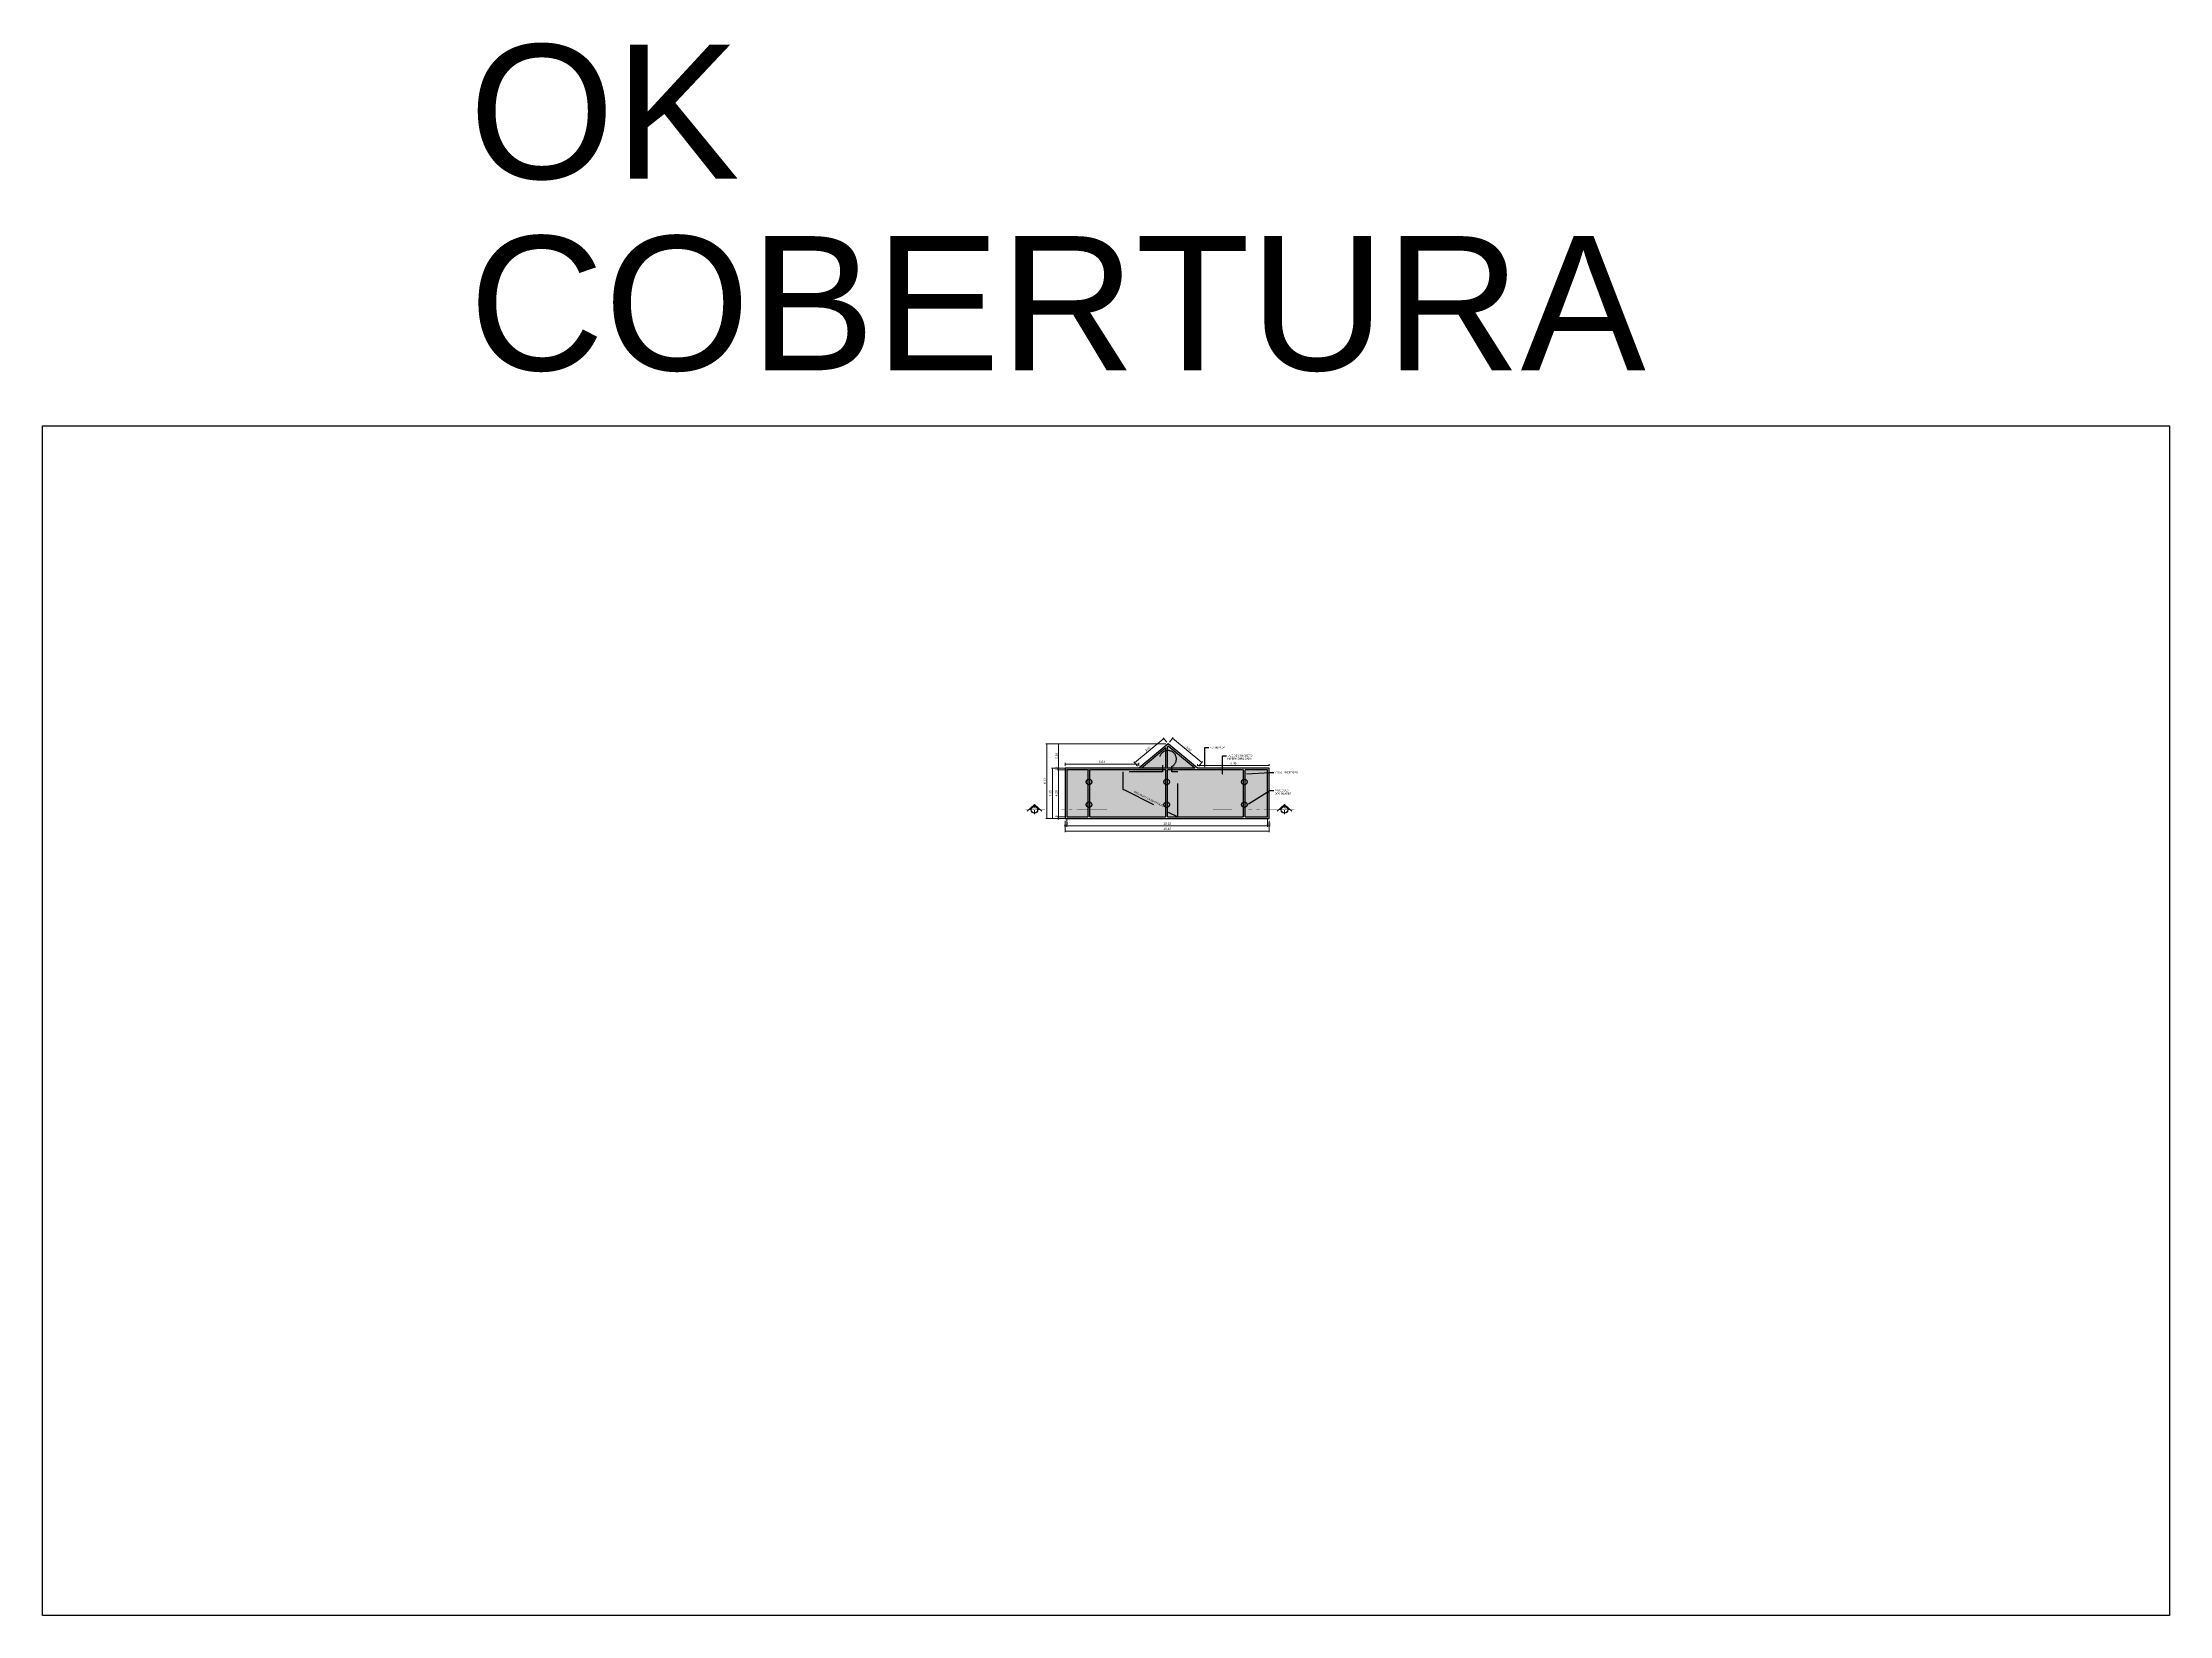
# Model space of a CAD drawing. Header units: metres. Extents: x 2146 to 3549, y -305 to 114.
# Drawn here: x 2545.4 to 2737, y -156.3 to -14.6 of the extents above; entities that cross this region are included whole.
import ezdxf
from ezdxf import colors
from ezdxf.entities.mleader import LeaderData, LeaderLine
from ezdxf.math import Vec2, Vec3

# ---------------------------------------------------------------- set-up
doc = ezdxf.new("R2010")
doc.units = ezdxf.units.M
doc.header["$LTSCALE"] = 6
doc.header["$MEASUREMENT"] = 0
doc.linetypes.add('DASHED', pattern=[0.75, 0.5, -0.25])
for name, color, linetype, lineweight in [('2prancha', 4, 'Continuous', 18), ('COTAS', 1, 'Continuous', 0), ('texto', 3, 'Continuous', 25)]:
    doc.layers.add(name, color=color, linetype=linetype, lineweight=lineweight)
for name, color, linetype in [('COTA 1 100', 2, 'Continuous'), ('PENA 01', 1, 'Continuous'), ('PENA 02', 2, 'Continuous'), ('PENA 06', 6, 'Continuous'), ('projeção', 7, 'DASHED'), ('TXT ESPECIFICAÇÕES', 7, 'Continuous')]:
    doc.layers.add(name, color=color, linetype=linetype)
doc.styles.add('Luana', font='arial.ttf')
doc.styles.get("Standard").update_dxf_attribs({"font": 'arial.ttf'})
doc.dimstyles.new('arial100', dxfattribs={"dimtxt": 0.2, "dimasz": 0.08, "dimexe": 0.1, "dimexo": 0.2, "dimgap": 0.1, "dimtad": 1, "dimzin": 4, "dimdsep": 46, "dimtxsty": 'Luana', "dimblk": 'ARCHTICK', "dimcen": 0, "dimclrd": 7, "dimclre": 7, "dimclrt": 256, "dimadec": 0, "dimazin": 0, "dimtfac": 1, "dimtix": 1, "dimtmove": 0, "dimatfit": 3, "dimldrblk": 'CLOSEDBLANK', "dimfxl": 0, "dimlwd": 5, "dimlwe": 5, "dimarcsym": 0})

# ---------------------------------------------------------------- blocks, each defined once
blk = doc.blocks.new('_ArchTick')
at = {"color": 0, "linetype": 'ByBlock', "const_width": 0.15}
blk.add_lwpolyline([(-0.5, -0.5), (0.5, 0.5)], dxfattribs=at)
blk = doc.blocks.new('*D8')
at = {"layer": 'COTA 1 100', "color": 7, "lineweight": 5}
for p, q in [((2636.93, -84.36), (2636.93, -84.28)), ((2637.46, -84.36), (2636.83, -84.36)), ((2637.31, -84.51), (2636.83, -84.51)), ((2636.93, -84.51), (2636.93, -84.36)), ((2636.93, -84.51), (2636.93, -84.59))]:
    blk.add_line(p, q, dxfattribs=at)
at = {"layer": 'Defpoints', "color": 0}
for p in [(2636.93, -84.36), (2637.51, -84.51), (2637.66, -84.36)]:
    blk.add_point(p, dxfattribs=at)
at = {"layer": 'COTA 1 100', "color": 7, "lineweight": 5, "xscale": 0.08, "yscale": 0.08, "zscale": 0.08}
for p, rotation in [((2636.93, -84.36), 270), ((2636.93, -84.51), 90)]:
    blk.add_blockref('_ArchTick', p, dxfattribs=dict(at, rotation=rotation))
at = {"layer": 'COTA 1 100', "insert": (2636.73, -84.43), "char_height": 0.2, "attachment_point": 5, "rotation": 90, "style": 'Luana'}
blk.add_mtext('.15', dxfattribs=at)
blk = doc.blocks.new('_ClosedBlank')
at = {"layer": '2prancha', "color": 0, "lineweight": -2}
for p, q in [((-1, 0.2), (0, 0)), ((-1, 0.2), (-1, -0.2)), ((0, 0), (-1, -0.2))]:
    blk.add_line(p, q, dxfattribs=at)
blk = doc.blocks.new('*D9')
at = {"layer": 'COTA 1 100', "color": 7, "lineweight": 5}
for p, q in [((2644.01, -80.11), (2636.83, -80.11)), ((2636.93, -84.36), (2636.93, -80.11)), ((2637.46, -84.36), (2636.83, -84.36))]:
    blk.add_line(p, q, dxfattribs=at)
at = {"layer": 'Defpoints', "color": 0}
for p in [(2636.93, -80.11), (2644.21, -80.11), (2637.66, -84.36)]:
    blk.add_point(p, dxfattribs=at)
at = {"layer": 'COTA 1 100', "color": 7, "lineweight": 5, "xscale": 0.08, "yscale": 0.08, "zscale": 0.08}
for p, rotation in [((2636.93, -80.11), 90), ((2636.93, -84.36), 270)]:
    blk.add_blockref('_ArchTick', p, dxfattribs=dict(at, rotation=rotation))
at = {"layer": 'COTA 1 100', "insert": (2636.73, -82.23), "char_height": 0.2, "attachment_point": 5, "rotation": 90, "style": 'Luana'}
blk.add_mtext('4.25', dxfattribs=at)
blk = doc.blocks.new('*D10')
at = {"layer": 'COTA 1 100', "color": 7, "lineweight": 5}
for p, q in [((2649.23, -79.96), (2636.83, -79.96)), ((2637.46, -80.11), (2636.83, -80.11)), ((2636.93, -79.96), (2636.93, -79.88)), ((2636.93, -80.11), (2636.93, -79.96)), ((2636.93, -80.11), (2636.93, -80.19))]:
    blk.add_line(p, q, dxfattribs=at)
at = {"layer": 'Defpoints', "color": 0}
for p in [(2636.93, -79.96), (2637.66, -80.11), (2649.43, -79.96)]:
    blk.add_point(p, dxfattribs=at)
at = {"layer": 'COTA 1 100', "color": 7, "lineweight": 5, "xscale": 0.08, "yscale": 0.08, "zscale": 0.08}
for p, rotation in [((2636.93, -79.96), 270), ((2636.93, -80.11), 90)]:
    blk.add_blockref('_ArchTick', p, dxfattribs=dict(at, rotation=rotation))
at = {"layer": 'COTA 1 100', "insert": (2636.73, -80.03), "char_height": 0.2, "attachment_point": 5, "rotation": 90, "style": 'Luana'}
blk.add_mtext('.15', dxfattribs=at)
blk = doc.blocks.new('*D11')
at = {"layer": 'COTA 1 100', "color": 7, "lineweight": 5}
for p, q in [((2646.59, -77.78), (2636.83, -77.78)), ((2636.93, -79.96), (2636.93, -77.78)), ((2637.31, -79.96), (2636.83, -79.96))]:
    blk.add_line(p, q, dxfattribs=at)
at = {"layer": 'Defpoints', "color": 0}
for p in [(2636.93, -77.78), (2646.79, -77.78), (2637.51, -79.96)]:
    blk.add_point(p, dxfattribs=at)
at = {"layer": 'COTA 1 100', "color": 7, "lineweight": 5, "xscale": 0.08, "yscale": 0.08, "zscale": 0.08}
for p, rotation in [((2636.93, -77.78), 90), ((2636.93, -79.96), 270)]:
    blk.add_blockref('_ArchTick', p, dxfattribs=dict(at, rotation=rotation))
at = {"layer": 'COTA 1 100', "insert": (2636.73, -78.87), "char_height": 0.2, "attachment_point": 5, "rotation": 90, "style": 'Luana'}
blk.add_mtext('2.18', dxfattribs=at)
blk = doc.blocks.new('*D12')
at = {"layer": 'COTA 1 100', "color": 7, "lineweight": 5}
for p, q in [((2655.76, -85.16), (2655.68, -85.16)), ((2655.76, -84.56), (2655.76, -85.26)), ((2655.91, -85.16), (2655.76, -85.16)), ((2655.91, -84.71), (2655.91, -85.26)), ((2655.91, -85.16), (2655.99, -85.16))]:
    blk.add_line(p, q, dxfattribs=at)
at = {"layer": 'Defpoints', "color": 0}
for p in [(2655.76, -84.36), (2655.76, -85.16), (2655.91, -84.51)]:
    blk.add_point(p, dxfattribs=at)
at = {"layer": 'COTA 1 100', "color": 7, "lineweight": 5, "xscale": 0.08, "yscale": 0.08, "zscale": 0.08}
blk.add_blockref('_ArchTick', (2655.76, -85.16), dxfattribs=at)
at = {"layer": 'COTA 1 100', "color": 7, "lineweight": 5, "xscale": 0.08, "yscale": 0.08, "zscale": 0.08, "rotation": 180}
blk.add_blockref('_ArchTick', (2655.91, -85.16), dxfattribs=at)
at = {"layer": 'COTA 1 100', "insert": (2655.84, -84.96), "char_height": 0.2, "attachment_point": 5, "style": 'Luana'}
blk.add_mtext('.15', dxfattribs=at)
blk = doc.blocks.new('*D13')
at = {"layer": 'COTA 1 100', "color": 7, "lineweight": 5}
for p, q in [((2637.66, -84.56), (2637.66, -85.26)), ((2655.76, -85.16), (2637.66, -85.16)), ((2655.76, -84.56), (2655.76, -85.26))]:
    blk.add_line(p, q, dxfattribs=at)
at = {"layer": 'Defpoints', "color": 0}
for p in [(2637.66, -84.36), (2637.66, -85.16), (2655.76, -84.36)]:
    blk.add_point(p, dxfattribs=at)
at = {"layer": 'COTA 1 100', "color": 7, "lineweight": 5, "xscale": 0.08, "yscale": 0.08, "zscale": 0.08, "rotation": 180}
blk.add_blockref('_ArchTick', (2637.66, -85.16), dxfattribs=at)
at = {"layer": 'COTA 1 100', "color": 7, "lineweight": 5, "xscale": 0.08, "yscale": 0.08, "zscale": 0.08}
blk.add_blockref('_ArchTick', (2655.76, -85.16), dxfattribs=at)
at = {"layer": 'COTA 1 100', "insert": (2646.71, -84.96), "char_height": 0.2, "attachment_point": 5, "style": 'Luana'}
blk.add_mtext('18.10', dxfattribs=at)
blk = doc.blocks.new('*D14')
at = {"layer": 'COTA 1 100', "color": 7, "lineweight": 5}
for p, q in [((2637.51, -85.16), (2637.43, -85.16)), ((2637.51, -84.71), (2637.51, -85.26)), ((2637.66, -85.16), (2637.51, -85.16)), ((2637.66, -84.56), (2637.66, -85.26)), ((2637.66, -85.16), (2637.74, -85.16))]:
    blk.add_line(p, q, dxfattribs=at)
at = {"layer": 'Defpoints', "color": 0}
for p in [(2637.51, -84.51), (2637.51, -85.16), (2637.66, -84.36)]:
    blk.add_point(p, dxfattribs=at)
at = {"layer": 'COTA 1 100', "color": 7, "lineweight": 5, "xscale": 0.08, "yscale": 0.08, "zscale": 0.08}
blk.add_blockref('_ArchTick', (2637.51, -85.16), dxfattribs=at)
at = {"layer": 'COTA 1 100', "color": 7, "lineweight": 5, "xscale": 0.08, "yscale": 0.08, "zscale": 0.08, "rotation": 180}
blk.add_blockref('_ArchTick', (2637.66, -85.16), dxfattribs=at)
at = {"layer": 'COTA 1 100', "insert": (2637.59, -84.96), "char_height": 0.2, "attachment_point": 5, "style": 'Luana'}
blk.add_mtext('.15', dxfattribs=at)
blk = doc.blocks.new('*D15')
at = {"layer": 'COTA 1 100', "color": 7, "lineweight": 5}
for p, q in [((2637.51, -84.71), (2637.51, -85.74)), ((2655.91, -85.64), (2637.51, -85.64)), ((2655.91, -84.71), (2655.91, -85.74))]:
    blk.add_line(p, q, dxfattribs=at)
at = {"layer": 'Defpoints', "color": 0}
for p in [(2637.51, -84.51), (2637.51, -85.64), (2655.91, -84.51)]:
    blk.add_point(p, dxfattribs=at)
at = {"layer": 'COTA 1 100', "color": 7, "lineweight": 5, "xscale": 0.08, "yscale": 0.08, "zscale": 0.08, "rotation": 180}
blk.add_blockref('_ArchTick', (2637.51, -85.64), dxfattribs=at)
at = {"layer": 'COTA 1 100', "color": 7, "lineweight": 5, "xscale": 0.08, "yscale": 0.08, "zscale": 0.08}
blk.add_blockref('_ArchTick', (2655.91, -85.64), dxfattribs=at)
at = {"layer": 'COTA 1 100', "insert": (2646.71, -85.43), "char_height": 0.2, "attachment_point": 5, "style": 'Luana'}
blk.add_mtext('18.40', dxfattribs=at)
blk = doc.blocks.new('*D16')
at = {"layer": 'COTA 1 100', "color": 7, "lineweight": 5}
for p, q in [((2637.31, -79.96), (2636.27, -79.96)), ((2636.37, -84.51), (2636.37, -79.96)), ((2637.31, -84.51), (2636.27, -84.51))]:
    blk.add_line(p, q, dxfattribs=at)
at = {"layer": 'Defpoints', "color": 0}
for p in [(2636.37, -79.96), (2637.51, -79.96), (2637.51, -84.51)]:
    blk.add_point(p, dxfattribs=at)
at = {"layer": 'COTA 1 100', "color": 7, "lineweight": 5, "xscale": 0.08, "yscale": 0.08, "zscale": 0.08}
for p, rotation in [((2636.37, -79.96), 90), ((2636.37, -84.51), 270)]:
    blk.add_blockref('_ArchTick', p, dxfattribs=dict(at, rotation=rotation))
at = {"layer": 'COTA 1 100', "insert": (2636.17, -82.23), "char_height": 0.2, "attachment_point": 5, "rotation": 90, "style": 'Luana'}
blk.add_mtext('4.55', dxfattribs=at)
blk = doc.blocks.new('*D17')
at = {"layer": 'COTA 1 100', "color": 7, "lineweight": 5}
for p, q in [((2646.59, -77.78), (2635.77, -77.78)), ((2635.87, -77.78), (2635.87, -84.51)), ((2646.03, -84.51), (2635.77, -84.51))]:
    blk.add_line(p, q, dxfattribs=at)
at = {"layer": 'Defpoints', "color": 0}
for p in [(2646.79, -77.78), (2635.87, -84.51), (2646.23, -84.51)]:
    blk.add_point(p, dxfattribs=at)
at = {"layer": 'COTA 1 100', "color": 7, "lineweight": 5, "xscale": 0.08, "yscale": 0.08, "zscale": 0.08}
for p, rotation in [((2635.87, -77.78), 90), ((2635.87, -84.51), 270)]:
    blk.add_blockref('_ArchTick', p, dxfattribs=dict(at, rotation=rotation))
at = {"layer": 'COTA 1 100', "insert": (2635.67, -81.14), "char_height": 0.2, "attachment_point": 5, "rotation": 90, "style": 'Luana'}
blk.add_mtext('6.73', dxfattribs=at)
blk = doc.blocks.new('*D18')
at = {"layer": 'COTA 1 100', "color": 7, "lineweight": 5}
for p, q in [((2643.77, -79.49), (2646.41, -77.31)), ((2646.67, -77.62), (2646.34, -77.23)), ((2644.03, -79.8), (2643.7, -79.41))]:
    blk.add_line(p, q, dxfattribs=at)
at = {"layer": 'Defpoints', "color": 0}
for p in [(2646.41, -77.31), (2646.79, -77.78), (2644.15, -79.96)]:
    blk.add_point(p, dxfattribs=at)
at = {"layer": 'COTA 1 100', "color": 7, "lineweight": 5, "xscale": 0.08, "yscale": 0.08, "zscale": 0.08}
for p, rotation in [((2646.41, -77.31), 39.51765279717308), ((2643.77, -79.49), 219.517652797173)]:
    blk.add_blockref('_ArchTick', p, dxfattribs=dict(at, rotation=rotation))
at = {"layer": 'COTA 1 100', "insert": (2644.96, -78.24), "char_height": 0.2, "attachment_point": 5, "rotation": 39.5177, "style": 'Luana'}
blk.add_mtext('3.42', dxfattribs=at)
blk = doc.blocks.new('*D19')
at = {"layer": 'COTA 1 100', "color": 7, "lineweight": 5}
for p, q in [((2646.92, -77.62), (2647.26, -77.21)), ((2647.2, -77.28), (2649.84, -79.46)), ((2649.56, -79.8), (2649.9, -79.38))]:
    blk.add_line(p, q, dxfattribs=at)
at = {"layer": 'Defpoints', "color": 0}
for p in [(2646.79, -77.78), (2649.43, -79.96), (2649.84, -79.46)]:
    blk.add_point(p, dxfattribs=at)
at = {"layer": 'COTA 1 100', "color": 7, "lineweight": 5, "xscale": 0.08, "yscale": 0.08, "zscale": 0.08}
for p, rotation in [((2647.2, -77.28), 140.4823472028391), ((2649.84, -79.46), 320.482347202839)]:
    blk.add_blockref('_ArchTick', p, dxfattribs=dict(at, rotation=rotation))
at = {"layer": 'COTA 1 100', "insert": (2648.65, -78.22), "char_height": 0.2, "attachment_point": 5, "rotation": 320.4823, "style": 'Luana'}
blk.add_mtext('3.42', dxfattribs=at)
blk = doc.blocks.new('*D20')
at = {"layer": 'COTA 1 100', "color": 7, "lineweight": 5}
for p, q in [((2649.43, -79.76), (2649.43, -79.62)), ((2655.91, -79.72), (2649.43, -79.72)), ((2655.91, -79.76), (2655.91, -79.62))]:
    blk.add_line(p, q, dxfattribs=at)
at = {"layer": 'Defpoints', "color": 0}
for p in [(2649.43, -79.72), (2649.43, -79.96), (2655.91, -79.96)]:
    blk.add_point(p, dxfattribs=at)
at = {"layer": 'COTA 1 100', "color": 7, "lineweight": 5, "xscale": 0.08, "yscale": 0.08, "zscale": 0.08, "rotation": 180}
blk.add_blockref('_ArchTick', (2649.43, -79.72), dxfattribs=at)
at = {"layer": 'COTA 1 100', "color": 7, "lineweight": 5, "xscale": 0.08, "yscale": 0.08, "zscale": 0.08}
blk.add_blockref('_ArchTick', (2655.91, -79.72), dxfattribs=at)
at = {"layer": 'COTA 1 100', "insert": (2652.67, -79.52), "char_height": 0.2, "attachment_point": 5, "style": 'Luana'}
blk.add_mtext('6.48', dxfattribs=at)
blk = doc.blocks.new('*D21')
at = {"layer": 'COTA 1 100', "color": 7, "lineweight": 5}
for p, q in [((2637.51, -79.76), (2637.51, -79.5)), ((2644.15, -79.6), (2637.51, -79.6)), ((2644.15, -79.76), (2644.15, -79.5))]:
    blk.add_line(p, q, dxfattribs=at)
at = {"layer": 'Defpoints', "color": 0}
for p in [(2637.51, -79.6), (2637.51, -79.96), (2644.15, -79.96)]:
    blk.add_point(p, dxfattribs=at)
at = {"layer": 'COTA 1 100', "color": 7, "lineweight": 5, "xscale": 0.08, "yscale": 0.08, "zscale": 0.08, "rotation": 180}
blk.add_blockref('_ArchTick', (2637.51, -79.6), dxfattribs=at)
at = {"layer": 'COTA 1 100', "color": 7, "lineweight": 5, "xscale": 0.08, "yscale": 0.08, "zscale": 0.08}
blk.add_blockref('_ArchTick', (2644.15, -79.6), dxfattribs=at)
at = {"layer": 'COTA 1 100', "insert": (2640.83, -79.4), "char_height": 0.2, "attachment_point": 5, "style": 'Luana'}
blk.add_mtext('6.64', dxfattribs=at)
blk = doc.blocks.new('A$C6EF23583')
at = {"layer": 'PENA 02'}
blk.add_hatch(color=251, dxfattribs=at).paths.add_polyline_path([(-6.55, 0.29, 0.414214), (-6.84, 0), (-7.09, 0), (-6.55, 0.47), (-6.01, 0), (-6.26, 0, 0.414214)])
at = {"layer": 'COTAS', "ltscale": 50}
blk.add_lwpolyline([(-6.55, -0.38), (-6.55, 0)], dxfattribs=at)
at = {"layer": 'PENA 02', "color": 1, "const_width": 0.0392}
blk.add_lwpolyline([(-4.46, 0), (-7.33, 0)], close=True, dxfattribs=at)
at = {"layer": 'PENA 02'}
blk.add_lwpolyline([(-7.21, -0.11), (-6.55, 0.47), (-5.88, -0.11)], dxfattribs=at)
at = {"layer": 'PENA 02', "color": 1, "const_width": 0.0392}
for points in [[(-3.84, 0), (-4.14, 0)], [(-3.13, 0), (-3.44, 0)], [(0, 0), (-2.73, 0)]]:
    blk.add_lwpolyline(points, dxfattribs=at)
at = {"layer": 'PENA 02'}
blk.add_circle((-6.55, 0), 0.29, dxfattribs=at)
at = {"layer": 'texto', "color": 2, "ltscale": 0.05, "insert": (-6.54, 0.14), "char_height": 0.2, "width": 5.0043, "attachment_point": 5, "style": 'Luana'}
blk.add_mtext('A', dxfattribs=at)
blk = doc.blocks.new('A$C28526F4F')
at = {"layer": 'PENA 02'}
blk.add_hatch(color=251, dxfattribs=at).paths.add_polyline_path([(6.44, 0.29, -0.414214), (6.73, 0), (6.98, 0), (6.44, 0.47), (5.9, 0), (6.15, 0, -0.414214)])
at = {"layer": 'COTAS', "ltscale": 50}
blk.add_lwpolyline([(6.44, -0.38), (6.44, 0)], dxfattribs=at)
at = {"layer": 'PENA 02', "color": 1, "const_width": 0.0392}
blk.add_lwpolyline([(2.87, 0), (0, 0)], close=True, dxfattribs=at)
for points in [[(3.5, 0), (3.19, 0)], [(4.2, 0), (3.9, 0)], [(7.33, 0), (4.6, 0)]]:
    blk.add_lwpolyline(points, dxfattribs=at)
at = {"layer": 'PENA 02'}
blk.add_lwpolyline([(7.1, -0.11), (6.44, 0.47), (5.77, -0.11)], dxfattribs=at)
blk.add_circle((6.44, 0), 0.29, dxfattribs=at)
at = {"layer": 'texto', "color": 2, "ltscale": 0.05, "insert": (6.46, 0.14), "char_height": 0.2, "width": 5.0043, "attachment_point": 5, "style": 'Luana'}
blk.add_mtext('A', dxfattribs=at)

msp = doc.modelspace()

# ---------------------------------------------------------------- hatches: boundary and pattern name
at = {"layer": 'PENA 01'}
h = msp.add_hatch(dxfattribs=at)
h.set_pattern_fill('AR-CONC,_I', color=256, scale=0.1, style=2)
h.set_pattern_definition([(50, (2637.6631, -84.3594), (0.71726, -0.062752), [0.075, -0.825]), (355, (2637.6631, -84.3594), (-0.13875, 0.752192), [0.06, -0.66]), (100.4514, (2637.72285, -84.36466), (0.57851, 0.68944), [0.06374, -0.701142]), (46.184, (2637.6631, -84.1594), (1.06724, -0.16552), [0.1125, -1.2375]), (96.6356, (2637.752, -84.1732), (0.93466, 0.97412), [0.09561, -1.051713]), (351.184, (2637.6631, -84.1594), (0.93466, 0.97412), [0.09, -0.99]), (21, (2637.7631, -84.2094), (0.596907, -0.402619), [0.075, -0.825]), (326, (2637.7631, -84.2094), (0.243315, 0.72515), [0.06, -0.66]), (71.4514, (2637.8128, -84.243), (0.840223, 0.32253), [0.06374, -0.701142]), (37.5, (2637.66308, -84.35943), (0.01216, 0.332894), [0, -0.652, 0, -0.67, 0, -0.6625]), (7.5, (2637.66308, -84.35943), (0.2630695, 0.394412), [0, -0.382, 0, -0.637, 0, -0.2525]), (327.5, (2637.44008, -84.35943), (0.5338224, -0.022555), [0, -0.25, 0, -0.78, 0, -1.035]), (317.5, (2637.3401, -84.35943), (0.583186, 0.100105), [0, -0.325, 0, -0.518, 0, -0.735])])
h.paths.add_polyline_path([(2637.663, -80.106), (2637.663, -84.359), (2647.668, -84.359), (2642.794, -81.882), (2642.705, -81.882), (2642.705, -80.312), (2646.279, -80.312), (2646.279, -79.711, -3.2411475), (2647.129, -79.812), (2647.129, -80.312), (2647.679, -80.312), (2647.679, -84.359), (2655.76, -84.359), (2655.76, -80.106), (2649.378, -80.106), (2646.792, -77.974), (2644.207, -80.106)])
h.paths.add_polyline_path([(2639.413, -81.208, -1), (2639.913, -81.208, -1)], flags=0)
h.paths.add_polyline_path([(2639.913, -83.258, -1), (2639.413, -83.258, -1)], flags=16)
h.paths.add_polyline_path([(2653.41, -81.208, 1), (2653.91, -81.208, 1)], flags=16)
h.paths.add_polyline_path([(2653.91, -83.258, 1), (2653.41, -83.258, 1)], flags=16)
h.paths.add_polyline_path([(2642.705, -80.312), (2642.705, -81.882), (2642.794, -81.882), (2647.668, -84.359), (2647.679, -84.359), (2647.679, -80.312), (2647.129, -80.312), (2647.129, -79.812, 3.2411475), (2646.279, -79.711), (2646.279, -80.312)], flags=17)
h.paths.add_polyline_path([(2639.913, -81.208, 1), (2639.413, -81.208, 1)], flags=16)
h.paths.add_polyline_path([(2639.413, -83.258, 1), (2639.913, -83.258, 1)], flags=0)

# ---------------------------------------------------------------- linework, layer by layer
msp.add_lwpolyline([(2545.372, -49.138), (2737.019, -49.138), (2737.019, -156.313), (2545.372, -156.313)], close=True)
at = {"layer": 'PENA 06'}
for p, q in [((2646.587, -79.956), (2646.587, -78.143)), ((2646.737, -79.973), (2646.737, -78.019)), ((2639.588, -84.359), (2639.588, -80.106)), ((2639.738, -84.359), (2639.738, -80.106)), ((2646.587, -80.106), (2644.207, -80.106)), ((2646.587, -79.956), (2644.389, -79.956)), ((2646.587, -84.359), (2646.587, -80.106)), ((2649.196, -79.956), (2646.737, -79.956)), ((2649.378, -80.106), (2646.737, -80.106)), ((2646.737, -84.359), (2646.737, -80.106)), ((2653.585, -84.359), (2653.585, -80.106)), ((2653.735, -84.359), (2653.735, -80.106))]:
    msp.add_line(p, q, dxfattribs=at)
for points in [[(2655.91, -79.956), (2649.432, -79.956), (2646.792, -77.779), (2644.153, -79.956), (2637.513, -79.956), (2637.513, -84.509), (2655.91, -84.509), (2655.91, -79.956)], [(2646.587, -78.143), (2644.389, -79.956)], [(2649.196, -79.956), (2646.792, -77.974), (2646.737, -78.019)], [(2639.588, -80.106), (2637.663, -80.106), (2637.663, -84.359), (2639.588, -84.359)], [(2644.207, -80.106), (2644.207, -80.106), (2639.738, -80.106)], [(2653.585, -80.106), (2649.378, -80.106)], [(2653.735, -84.359), (2655.76, -84.359), (2655.76, -80.106), (2653.735, -80.106)], [(2639.738, -84.359), (2646.587, -84.359)], [(2646.737, -84.359), (2653.585, -84.359)]]:
    msp.add_lwpolyline(points, dxfattribs=at)
at = {"layer": 'projeção'}
msp.add_lwpolyline([(2642.705, -80.312), (2642.705, -81.882), (2642.794, -81.882), (2647.679, -84.365), (2647.679, -80.312), (2647.129, -80.312), (2647.129, -79.812, 3.2411475), (2646.279, -79.711), (2646.279, -80.312), (2642.705, -80.312)], format="xyb", dxfattribs=at)
for centre in [(2639.663, -81.208), (2646.662, -81.208), (2653.66, -81.208), (2639.663, -83.258), (2646.662, -83.258), (2653.66, -83.258)]:
    msp.add_circle(centre, 0.25, dxfattribs=at)

# ---------------------------------------------------------------- block references
at = {"layer": 'COTA 1 100'}
for name, p in [('A$C6EF23583', (2641.296, -83.728)), ('A$C28526F4F', (2650.841, -83.728))]:
    msp.add_blockref(name, p, dxfattribs=at)

# ---------------------------------------------------------------- texts
at = {"layer": 'texto', "ltscale": 0.05, "insert": (2583.789, -20.901), "char_height": 12.0913, "width": 187.07583, "attachment_point": 4, "style": 'Luana'}
msp.add_mtext('OK', dxfattribs=at)
at = {"layer": 'texto', "color": 7, "ltscale": 0.05, "insert": (2583.789, -38.162), "char_height": 12.0913, "width": 187.07583, "attachment_point": 4, "style": 'Luana'}
msp.add_mtext('COBERTURA', dxfattribs=at)
at = {"layer": 'TXT ESPECIFICAÇÕES', "ltscale": 0.05, "insert": (2643.782, -82.02), "char_height": 0.16, "attachment_point": 1, "rotation": 333.66413}
msp.add_mtext('PROJEÇÃO DA EDIFICAÇÃO', dxfattribs=at)

# ---------------------------------------------------------------- dimensions: what is measured, and where the dimension line sits
at = {"layer": 'COTA 1 100'}
for base, p1, p2, picture, middle in [((2635.867, -84.509), (2646.792, -77.779), (2646.227, -84.509), '*D17', (2635.665, -81.144)), ((2636.375, -79.956), (2637.513, -84.509), (2637.513, -79.956), '*D16', (2636.173, -82.233))]:
    dim = msp.add_linear_dim(base=base, p1=p1, p2=p2, angle=90, dimstyle='arial100', dxfattribs=at)
    dim.commit()
    dim.dimension.update_dxf_attribs({"geometry": picture, "text_midpoint": middle})
for base, p1, p2, picture, middle in [((2636.928, -77.779), (2637.513, -79.956), (2646.792, -77.779), '*D11', (2636.726, -78.868)), ((2636.928, -79.956), (2637.663, -80.106), (2649.432, -79.956), '*D10', (2636.726, -80.031)), ((2636.928, -80.106), (2637.663, -84.359), (2644.207, -80.106), '*D9', (2636.726, -82.233)), ((2636.928, -84.359), (2637.513, -84.509), (2637.663, -84.359), '*D8', (2636.726, -84.434))]:
    dim = msp.add_linear_dim(base=base, p1=p1, p2=p2, angle=270, dimstyle='arial100', override={"dimtxsty": 'Luana'}, dxfattribs=at)
    dim.commit()
    dim.dimension.update_dxf_attribs({"geometry": picture, "text_midpoint": middle})
for p1, p2, distance, picture, middle in [((2644.153, -79.956), (2646.792, -77.779), 0.608, '*D18', (2644.957, -78.243)), ((2646.792, -77.779), (2649.432, -79.956), 0.643, '*D19', (2648.65, -78.216))]:
    dim = msp.add_aligned_dim(p1=p1, p2=p2, distance=distance, dimstyle='arial100', dxfattribs=at)
    dim.commit()
    dim.dimension.update_dxf_attribs({"geometry": picture, "text_midpoint": middle})
for base, p1, p2, picture, middle in [((2637.513, -79.599), (2644.153, -79.956), (2637.513, -79.956), '*D21', (2640.833, -79.397)), ((2649.432, -79.723), (2655.91, -79.956), (2649.432, -79.956), '*D20', (2652.671, -79.521)), ((2637.513, -85.636), (2655.91, -84.509), (2637.513, -84.509), '*D15', (2646.712, -85.434)), ((2655.76, -85.16), (2655.91, -84.509), (2655.76, -84.359), '*D12', (2655.835, -84.958))]:
    dim = msp.add_linear_dim(base=base, p1=p1, p2=p2, dimstyle='arial100', dxfattribs=at)
    dim.commit()
    dim.dimension.update_dxf_attribs({"geometry": picture, "text_midpoint": middle})
for base, p1, p2, picture, middle in [((2637.513, -85.16), (2637.663, -84.359), (2637.513, -84.509), '*D14', (2637.588, -84.958)), ((2637.663, -85.16), (2655.76, -84.359), (2637.663, -84.359), '*D13', (2646.712, -84.958))]:
    dim = msp.add_linear_dim(base=base, p1=p1, p2=p2, dimstyle='arial100', override={"dimtmove": 1}, dxfattribs=at)
    dim.commit()
    dim.dimension.update_dxf_attribs({"geometry": picture, "text_midpoint": middle})

# ---------------------------------------------------------------- leaders
at = {"layer": 'TXT ESPECIFICAÇÕES', "ltscale": 0.05}
ml = msp.add_multileader_mtext('Standard', dxfattribs=at)
ml.set_content('PLATIBANDA', color=256)
ml.set_leader_properties()
ml.build(insert=Vec2(0, 0))
ml.multileader.update_dxf_attribs({"dogleg_length": 0.36, "arrow_head_size": 0.15})
ctx = ml.context
ctx.base_point, ctx.char_height, ctx.arrow_head_size, ctx.landing_gap_size, ctx.plane_origin = Vec3(2650.449, -78.118), 0.16, 0.15, 0.09, Vec3(2649.993, -78.161)
notes = []
notes.append((ctx, [(0, (1, 1, 0), (2650.089, -78.118), (1, 0), 0.36, [(0, [(2650.089, -79.956)], 0, [])])]))
ctx.mtext.insert, ctx.mtext.flow_direction = Vec3(2650.539, -78.022), 5
ml = msp.add_multileader_mtext('Standard', dxfattribs=at)
ml.set_content('LAJE DE CONCRETO\\PIMPERMEABILIZADA', color=256)
ml.set_leader_properties()
ml.build(insert=Vec2(0, 0))
ml.multileader.update_dxf_attribs({"dogleg_length": 0.36, "arrow_head_size": 0.15})
ctx = ml.context
ctx.base_point, ctx.char_height, ctx.arrow_head_size, ctx.landing_gap_size, ctx.plane_origin = Vec3(2652.042, -78.859), 0.16, 0.15, 0.09, Vec3(2651.587, -78.902)
notes.append((ctx, [(0, (1, 1, 0), (2651.682, -78.859), (1, 0), 0.36, [(0, [(2651.682, -80.644)], 0, [])])]))
ctx.mtext.insert, ctx.mtext.flow_direction = Vec3(2652.132, -78.763), 5
ml = msp.add_multileader_mtext('Standard', dxfattribs=at)
ml.set_content('VIGAS INVERTIDAS', color=256)
ml.set_leader_properties()
ml.build(insert=Vec2(0, 0))
ml.multileader.update_dxf_attribs({"dogleg_length": 0.36, "arrow_head_size": 0.15})
ctx = ml.context
ctx.base_point, ctx.char_height, ctx.arrow_head_size, ctx.landing_gap_size, ctx.plane_origin = Vec3(2656.306, -80.35), 0.16, 0.15, 0.09, Vec3(2653.622, -84.298)
notes.append((ctx, [(0, (1, 1, 0), (2655.946, -80.35), (1, 0), 0.36, [(0, [(2653.735, -80.487)], 0, [])])]))
ctx.mtext.insert, ctx.mtext.flow_direction = Vec3(2656.396, -80.268), 5
ml = msp.add_multileader_mtext('Standard', dxfattribs=at)
ml.set_content('PROJEÇÃO\\PDOS PILARES', color=256)
ml.set_leader_properties()
ml.build(insert=Vec2(0, 0))
ml.multileader.update_dxf_attribs({"dogleg_length": 0.36, "arrow_head_size": 0.15})
ctx = ml.context
ctx.base_point, ctx.char_height, ctx.arrow_head_size, ctx.landing_gap_size, ctx.plane_origin = Vec3(2656.306, -81.997), 0.16, 0.15, 0.09, Vec3(2653.622, -85.946)
notes.append((ctx, [(0, (1, 1, 0), (2655.946, -81.997), (1, 0), 0.36, [(0, [(2653.91, -83.258)], 0, [])])]))
ctx.mtext.insert, ctx.mtext.flow_direction = Vec3(2656.396, -81.916), 5
ml = msp.add_multileader_mtext('Standard', dxfattribs=at)
ml.set_content('PROJEÇÃO\\PDOS PILARES', color=256)
ml.set_leader_properties()
ml.build(insert=Vec2(0, 0))
ml.multileader.update_dxf_attribs({"dogleg_length": 0.36, "arrow_head_size": 0.15})
ctx = ml.context
ctx.base_point, ctx.char_height, ctx.arrow_head_size, ctx.landing_gap_size, ctx.plane_origin = Vec3(2656.306, -81.997), 0.16, 0.15, 0.09, Vec3(2653.622, -85.946)
notes.append((ctx, [(0, (1, 1, 0), (2655.946, -81.997), (1, 0), 0.36, [(0, [(2653.91, -83.258)], 0, [])])]))
ctx.mtext.insert, ctx.mtext.flow_direction = Vec3(2656.396, -81.916), 5
for ctx, leaders in notes:
    for number, flags, end, landing, length, lines in leaders:
        leader = LeaderData()
        leader.index, (leader.has_last_leader_line, leader.has_dogleg_vector, leader.attachment_direction) = number, flags
        leader.last_leader_point, leader.dogleg_vector, leader.dogleg_length = Vec3(end), Vec3(landing), length
        for number, points, colour, breaks in lines:
            line = LeaderLine()
            line.index, line.vertices, line.color, line.breaks = number, Vec3.list(points), colors.encode_raw_color(colour), breaks
            leader.lines.append(line)
        ctx.leaders.append(leader)

doc.saveas('drawing.dxf')
